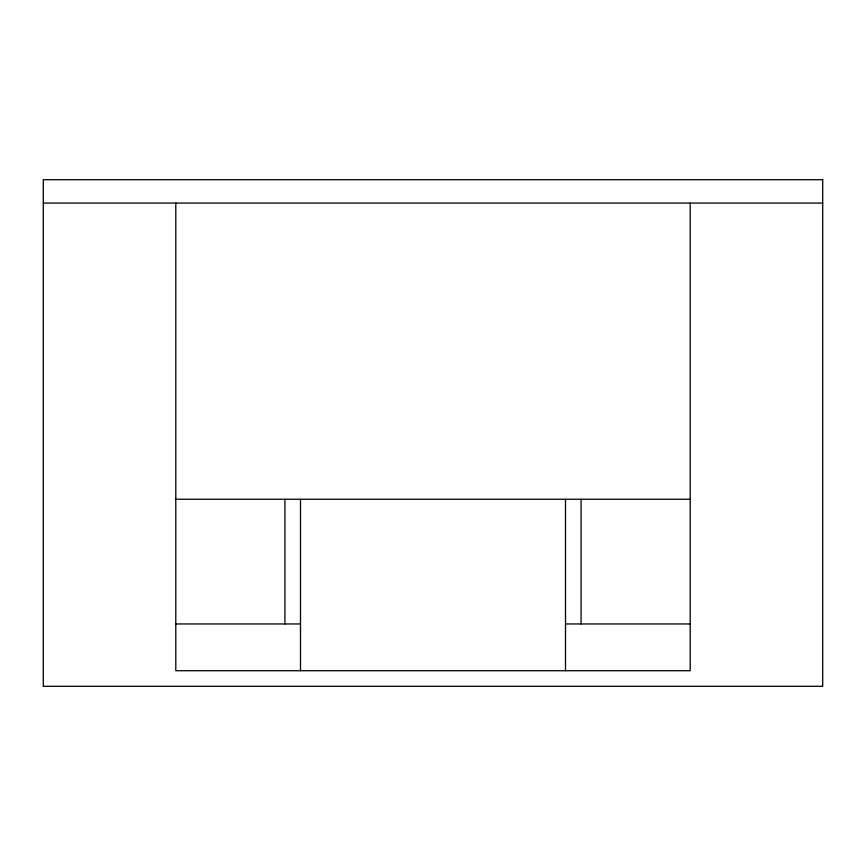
<?xml version="1.0" encoding="UTF-8"?>
<svg xmlns="http://www.w3.org/2000/svg" width="866" height="866" viewBox="0 0 866 866"><rect width="100%" height="100%" fill="white"/><g stroke="black" fill="none" stroke-linecap="round" stroke-linejoin="round"><path stroke-width="1.3" d="M43.3 203.077L822.7 203.077M175.527 499.249L690.473 499.249M175.798 623.953L300.502 623.953M565.498 623.953L690.202 623.953M690.202 203.077L690.202 670.717L175.798 670.717L175.798 203.077M581.086 499.249L581.086 623.953M565.498 499.249L565.498 670.717M300.502 499.249L300.502 670.717M284.914 499.249L284.914 623.953M822.7 179.695L43.3 179.695L43.3 686.305L822.7 686.305L822.7 179.695"/></g></svg>
